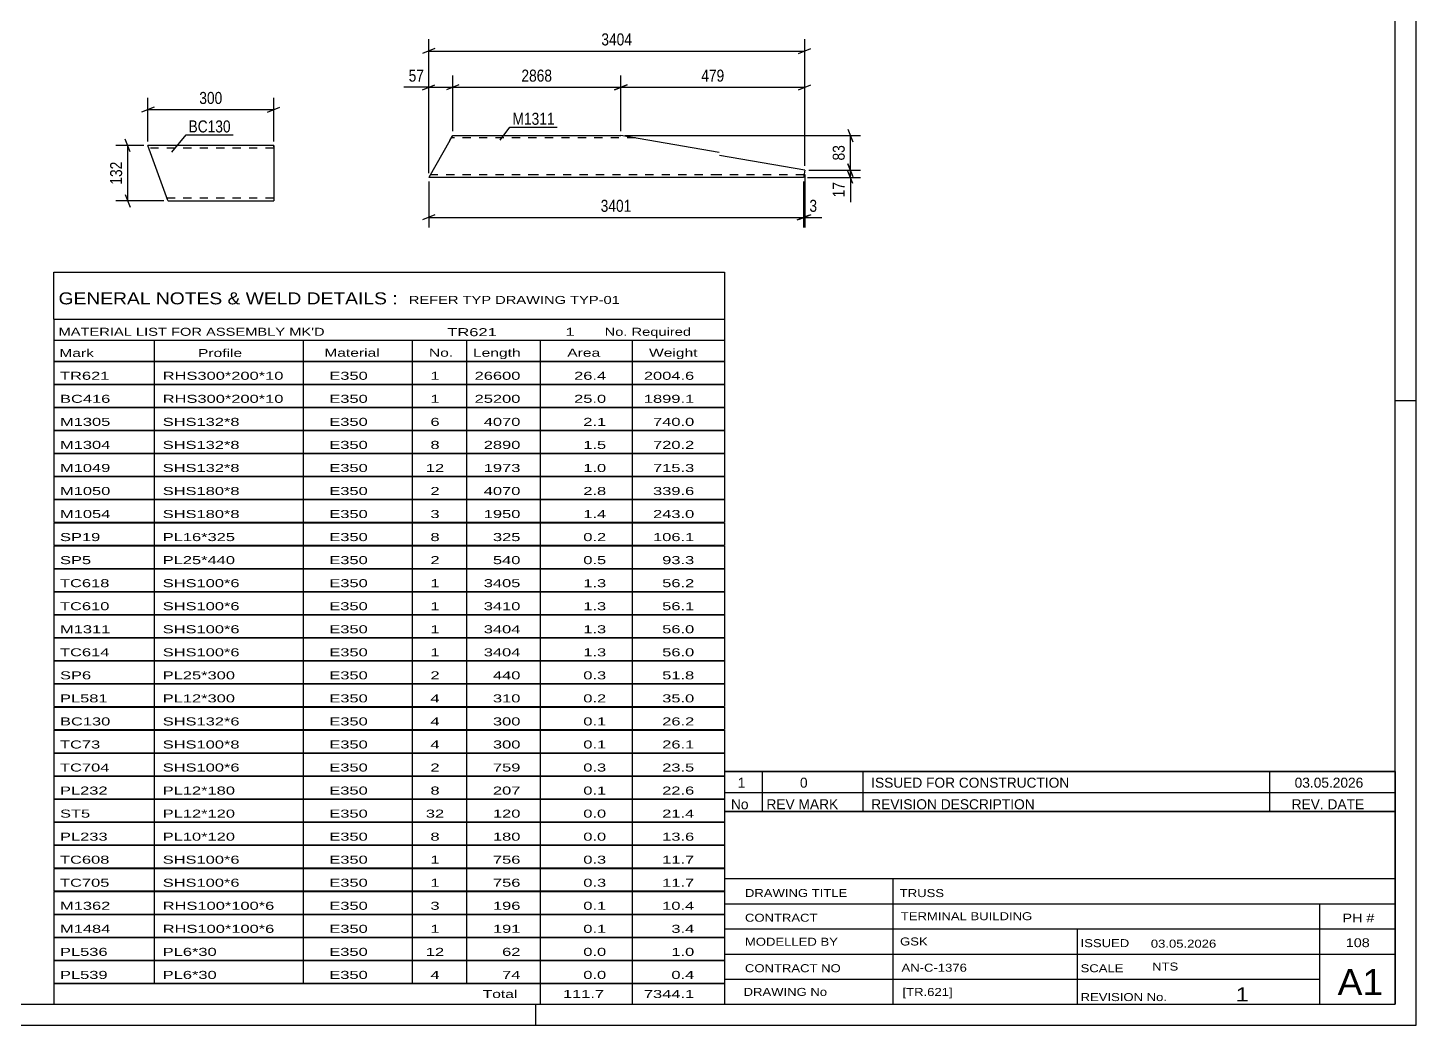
# Model space of a CAD drawing. Header units: millimetres. Extents: x 0 to 1189, y 0 to 841.
# Drawn here: x 857.8 to 1189, y 0 to 238.1 of the extents above; entities that cross this region are included whole.
import ezdxf

# ---------------------------------------------------------------- set-up
doc = ezdxf.new("R2010")
doc.units = ezdxf.units.MM
doc.linetypes.add('DXK_LINE_DOT2', pattern=[3.9198, 1.9599, -1.9599])
doc.styles.add('Arial Narrow', font='ARIALN.TTF', dxfattribs={"height": 0.2})

# ---------------------------------------------------------------- blocks, each defined once
blk = doc.blocks.new('Unknown-814734972-38574')
at = {"color": 7, "linetype": 'Continuous'}
for p, q in [((1024, 51.05), (1024, 5)), ((1024, 51.05), (1184, 51.05)), ((1184, 51), (1184, 5)), ((1024, 35), (1184, 35)), ((1064.14, 35), (1064.14, 5)), ((1024, 29), (1184, 29)), ((1166, 5.05), (1166, 29.05)), ((1024, 23), (1184, 23)), ((1108.14, 23), (1108.14, 5)), ((1024, 17), (1184, 17)), ((1024, 11), (1166, 11)), ((1024, 5), (1184, 5))]:
    blk.add_line(p, q, dxfattribs=at)
at = {"color": 7, "style": 'Arial Narrow'}
for s, height, width, p in [('DRAWING TITLE', 1.9089, 1.425378, (1028.88, 30.61)), ('TRUSS ', 1.909, 1.425378, (1065.81, 30.59)), ('CONTRACT', 1.909, 1.425378, (1028.88, 24.71)), ('TERMINAL BUILDING', 1.9089, 1.425378, (1066.06, 25.07)), ('MODELLED BY', 1.9089, 1.425378, (1028.88, 18.98)), ('GSK', 1.909, 1.425378, (1065.88, 19.04)), ('ISSUED', 1.909, 1.425378, (1108.94, 18.64)), ('03.05.2026', 1.909, 1.425378, (1125.69, 18.52)), ('CONTRACT NO', 1.9089, 1.425378, (1028.88, 12.66)), ('AN-C-1376', 1.909, 1.425378, (1066.23, 12.78)), ('SCALE', 1.909, 1.425378, (1108.94, 12.65)), ('A1', 6.204, 1.25, (1170.24, 7.2)), ('DRAWING No', 1.909, 1.425378, (1028.56, 7)), ('[TR.621]', 1.909, 1.425378, (1066.46, 6.99)), ('REVISION No.', 1.9089, 1.425378, (1108.94, 5.77)), ('1', 3.34, 1.5, (1145.91, 5.68))]:
    blk.add_text(s, height=height, dxfattribs=dict(at, width=width)).set_placement(p)
at = {"color": 7, "linetype": 'Continuous', "style": 'Arial Narrow'}
for s, height, width, p in [('PH #', 2.1, 1.42538, (1171.4, 24.55)), ('108', 2.1, 1.42538, (1172.19, 18.65)), ('NTS', 1.909, 1.425378, (1126, 13.05))]:
    blk.add_text(s, height=height, dxfattribs=dict(at, width=width)).set_placement(p)
blk = doc.blocks.new('Unknown-814734972-1132')
at = {"color": 5, "linetype": 'Continuous'}
for p, q in [((1189, 0), (1189, 841)), ((1184, 5), (1184, 836)), ((1189, 149), (1184, 149)), ((5, 5), (1184, 5)), ((979, 0), (979, 5)), ((0, 0), (1189, 0))]:
    blk.add_line(p, q, dxfattribs=at)
blk = doc.blocks.new('Unknown-814734972-38575')
at = {"color": 7, "linetype": 'Continuous'}
for p, q in [((1024, 60.55), (1184, 60.55)), ((1184, 60.55), (1024, 60.55)), ((1024, 60.55), (1024, 55.55)), ((1033, 60.55), (1033, 55.55)), ((1057, 60.55), (1057, 55.55)), ((1154, 60.55), (1154, 55.55)), ((1184, 60.55), (1184, 55.55)), ((1024, 55.55), (1184, 55.55)), ((1024, 55.55), (1024, 51.05)), ((1024, 55.55), (1184, 55.55)), ((1033, 55.55), (1033, 51.05)), ((1057, 55.55), (1057, 51.05)), ((1154, 55.55), (1154, 51.05)), ((1184, 55.55), (1184, 51.05)), ((1184, 51.05), (1024, 51.05))]:
    blk.add_line(p, q, dxfattribs=at)
at = {"color": 7, "linetype": 'Continuous', "style": 'Arial Narrow'}
for s, height, width, p in [('1', 2.39, 1.196471, (1027.16, 56.7)), ('0', 2.39, 1.196471, (1042, 56.7)), ('ISSUED FOR CONSTRUCTION', 2.3861, 1.196471, (1059, 56.7)), ('03.05.2026', 2.386, 1.196471, (1160, 56.7)), ('No', 2.386, 1.2, (1025.54, 51.55)), ('REV MARK', 2.386, 1.2, (1034, 51.55)), ('REVISION DESCRIPTION', 2.3861, 1.2, (1059, 51.55)), ('REV. DATE', 2.386, 1.2, (1159.28, 51.55))]:
    blk.add_text(s, height=height, dxfattribs=dict(at, width=width)).set_placement(p)
blk = doc.blocks.new('Unknown-814734972-38576')
at = {"color": 7, "linetype": 'Continuous'}
for p, q in [((864, 179.75), (1024, 179.75)), ((864, 168.5), (864, 179.75)), ((1024, 179.75), (1024, 168.5)), ((864, 168.5), (1024, 168.5)), ((864, 168.5), (864, 163.5)), ((1024, 168.5), (1024, 163.5)), ((864, 163.5), (1024, 163.5)), ((864, 163.5), (864, 158.5)), ((888, 163.5), (888, 158.5)), ((923.5, 163.5), (923.5, 158.5)), ((949.5, 163.5), (949.5, 158.5)), ((962.5, 163.5), (962.5, 158.5)), ((980, 163.5), (980, 158.5)), ((1002, 163.5), (1002, 158.5)), ((1024, 163.5), (1024, 158.5)), ((864, 158.5), (1024, 158.5)), ((864, 158.45), (864, 153.05)), ((864, 158.45), (1024, 158.45)), ((888, 158.5), (888, 153)), ((923.5, 158.5), (923.5, 153)), ((949.5, 158.5), (949.5, 153)), ((962.5, 158.5), (962.5, 153)), ((980, 158.5), (980, 153)), ((1002, 158.5), (1002, 153)), ((1024, 158.45), (1024, 153.05)), ((864, 153.05), (1024, 153.05)), ((864, 152.95), (864, 147.55)), ((864, 152.95), (1024, 152.95)), ((888, 153), (888, 147.5)), ((923.5, 153), (923.5, 147.5)), ((949.5, 153), (949.5, 147.5)), ((962.5, 153), (962.5, 147.5)), ((980, 153), (980, 147.5)), ((1002, 153), (1002, 147.5)), ((1024, 152.95), (1024, 147.55)), ((864, 147.55), (1024, 147.55)), ((864, 147.45), (864, 142.05)), ((864, 147.45), (1024, 147.45)), ((888, 147.5), (888, 142)), ((923.5, 147.5), (923.5, 142)), ((949.5, 147.5), (949.5, 142)), ((962.5, 147.5), (962.5, 142)), ((980, 147.5), (980, 142)), ((1002, 147.5), (1002, 142)), ((1024, 147.45), (1024, 142.05)), ((864, 142.05), (1024, 142.05)), ((864, 141.95), (864, 136.55)), ((864, 141.95), (1024, 141.95)), ((888, 142), (888, 136.5)), ((923.5, 142), (923.5, 136.5)), ((949.5, 142), (949.5, 136.5)), ((962.5, 142), (962.5, 136.5)), ((980, 142), (980, 136.5)), ((1002, 142), (1002, 136.5)), ((1024, 141.95), (1024, 136.55)), ((864, 136.55), (1024, 136.55)), ((864, 136.45), (864, 131.05)), ((864, 136.45), (1024, 136.45)), ((888, 136.5), (888, 131)), ((923.5, 136.5), (923.5, 131)), ((949.5, 136.5), (949.5, 131)), ((962.5, 136.5), (962.5, 131)), ((980, 136.5), (980, 131)), ((1002, 136.5), (1002, 131)), ((1024, 136.45), (1024, 131.05)), ((864, 131.05), (1024, 131.05)), ((864, 130.95), (864, 125.55)), ((864, 130.95), (1024, 130.95)), ((888, 131), (888, 125.5)), ((923.5, 131), (923.5, 125.5)), ((949.5, 131), (949.5, 125.5)), ((962.5, 131), (962.5, 125.5)), ((980, 131), (980, 125.5)), ((1002, 131), (1002, 125.5)), ((1024, 130.95), (1024, 125.55)), ((864, 125.55), (1024, 125.55)), ((864, 125.45), (864, 120.05)), ((864, 125.45), (1024, 125.45)), ((888, 125.5), (888, 120)), ((923.5, 125.5), (923.5, 120)), ((949.5, 125.5), (949.5, 120)), ((962.5, 125.5), (962.5, 120)), ((980, 125.5), (980, 120)), ((1002, 125.5), (1002, 120)), ((1024, 125.45), (1024, 120.05)), ((864, 120.05), (1024, 120.05)), ((864, 119.95), (864, 114.55)), ((864, 119.95), (1024, 119.95)), ((888, 120), (888, 114.5)), ((923.5, 120), (923.5, 114.5)), ((949.5, 120), (949.5, 114.5)), ((962.5, 120), (962.5, 114.5)), ((980, 120), (980, 114.5)), ((1002, 120), (1002, 114.5)), ((1024, 119.95), (1024, 114.55)), ((864, 114.55), (1024, 114.55)), ((864, 114.45), (864, 109.05)), ((864, 114.45), (1024, 114.45)), ((888, 114.5), (888, 109)), ((923.5, 114.5), (923.5, 109)), ((949.5, 114.5), (949.5, 109)), ((962.5, 114.5), (962.5, 109)), ((980, 114.5), (980, 109)), ((1002, 114.5), (1002, 109)), ((1024, 114.45), (1024, 109.05)), ((864, 109.05), (1024, 109.05)), ((864, 108.95), (864, 103.55)), ((864, 108.95), (1024, 108.95)), ((888, 109), (888, 103.5)), ((923.5, 109), (923.5, 103.5)), ((949.5, 109), (949.5, 103.5)), ((962.5, 109), (962.5, 103.5)), ((980, 109), (980, 103.5)), ((1002, 109), (1002, 103.5)), ((1024, 108.95), (1024, 103.55)), ((864, 103.55), (1024, 103.55)), ((864, 103.45), (864, 98.05)), ((864, 103.45), (1024, 103.45)), ((888, 103.5), (888, 98)), ((923.5, 103.5), (923.5, 98)), ((949.5, 103.5), (949.5, 98)), ((962.5, 103.5), (962.5, 98)), ((980, 103.5), (980, 98)), ((1002, 103.5), (1002, 98)), ((1024, 103.45), (1024, 98.05)), ((864, 98.05), (1024, 98.05)), ((864, 97.95), (864, 92.55)), ((864, 97.95), (1024, 97.95)), ((888, 98), (888, 92.5)), ((923.5, 98), (923.5, 92.5)), ((949.5, 98), (949.5, 92.5)), ((962.5, 98), (962.5, 92.5)), ((980, 98), (980, 92.5)), ((1002, 98), (1002, 92.5)), ((1024, 97.95), (1024, 92.55)), ((864, 92.55), (1024, 92.55)), ((864, 92.45), (864, 87.05)), ((864, 92.45), (1024, 92.45)), ((888, 92.5), (888, 87)), ((923.5, 92.5), (923.5, 87)), ((949.5, 92.5), (949.5, 87)), ((962.5, 92.5), (962.5, 87)), ((980, 92.5), (980, 87)), ((1002, 92.5), (1002, 87)), ((1024, 92.45), (1024, 87.05)), ((864, 87.05), (1024, 87.05)), ((864, 86.95), (864, 81.55)), ((864, 86.95), (1024, 86.95)), ((888, 87), (888, 81.5)), ((923.5, 87), (923.5, 81.5)), ((949.5, 87), (949.5, 81.5)), ((962.5, 87), (962.5, 81.5)), ((980, 87), (980, 81.5)), ((1002, 87), (1002, 81.5)), ((1024, 86.95), (1024, 81.55)), ((864, 81.55), (1024, 81.55)), ((864, 81.45), (864, 76.05)), ((864, 81.45), (1024, 81.45)), ((888, 81.5), (888, 76)), ((923.5, 81.5), (923.5, 76)), ((949.5, 81.5), (949.5, 76)), ((962.5, 81.5), (962.5, 76)), ((980, 81.5), (980, 76)), ((1002, 81.5), (1002, 76)), ((1024, 81.45), (1024, 76.05)), ((864, 76.05), (1024, 76.05)), ((864, 75.95), (864, 70.55)), ((864, 75.95), (1024, 75.95)), ((888, 76), (888, 70.5)), ((923.5, 76), (923.5, 70.5)), ((949.5, 76), (949.5, 70.5)), ((962.5, 76), (962.5, 70.5)), ((980, 76), (980, 70.5)), ((1002, 76), (1002, 70.5)), ((1024, 75.95), (1024, 70.55)), ((864, 70.55), (1024, 70.55)), ((864, 70.45), (864, 65.05)), ((864, 70.45), (1024, 70.45)), ((888, 70.5), (888, 65)), ((923.5, 70.5), (923.5, 65)), ((949.5, 70.5), (949.5, 65)), ((962.5, 70.5), (962.5, 65)), ((980, 70.5), (980, 65)), ((1002, 70.5), (1002, 65)), ((1024, 70.45), (1024, 65.05)), ((864, 65.05), (1024, 65.05)), ((864, 64.95), (864, 59.55)), ((864, 64.95), (1024, 64.95)), ((888, 65), (888, 59.5)), ((923.5, 65), (923.5, 59.5)), ((949.5, 65), (949.5, 59.5)), ((962.5, 65), (962.5, 59.5)), ((980, 65), (980, 59.5)), ((1002, 65), (1002, 59.5)), ((1024, 64.95), (1024, 59.55)), ((864, 59.55), (1024, 59.55)), ((864, 59.45), (864, 54.05)), ((864, 59.45), (1024, 59.45)), ((888, 59.5), (888, 54)), ((923.5, 59.5), (923.5, 54)), ((949.5, 59.5), (949.5, 54)), ((962.5, 59.5), (962.5, 54)), ((980, 59.5), (980, 54)), ((1002, 59.5), (1002, 54)), ((1024, 59.45), (1024, 54.05)), ((864, 54.05), (1024, 54.05)), ((864, 53.95), (864, 48.55)), ((864, 53.95), (1024, 53.95)), ((888, 54), (888, 48.5)), ((923.5, 54), (923.5, 48.5)), ((949.5, 54), (949.5, 48.5)), ((962.5, 54), (962.5, 48.5)), ((980, 54), (980, 48.5)), ((1002, 54), (1002, 48.5)), ((1024, 53.95), (1024, 48.55)), ((864, 48.55), (1024, 48.55)), ((864, 48.45), (864, 43.05)), ((864, 48.45), (1024, 48.45)), ((888, 48.5), (888, 43)), ((923.5, 48.5), (923.5, 43)), ((949.5, 48.5), (949.5, 43)), ((962.5, 48.5), (962.5, 43)), ((980, 48.5), (980, 43)), ((1002, 48.5), (1002, 43)), ((1024, 48.45), (1024, 43.05)), ((864, 43.05), (1024, 43.05)), ((864, 42.95), (864, 37.55)), ((864, 42.95), (1024, 42.95)), ((888, 43), (888, 37.5)), ((923.5, 43), (923.5, 37.5)), ((949.5, 43), (949.5, 37.5)), ((962.5, 43), (962.5, 37.5)), ((980, 43), (980, 37.5)), ((1002, 43), (1002, 37.5)), ((1024, 42.95), (1024, 37.55)), ((864, 37.55), (1024, 37.55)), ((864, 37.45), (864, 32.05)), ((864, 37.45), (1024, 37.45)), ((888, 37.5), (888, 32)), ((923.5, 37.5), (923.5, 32)), ((949.5, 37.5), (949.5, 32)), ((962.5, 37.5), (962.5, 32)), ((980, 37.5), (980, 32)), ((1002, 37.5), (1002, 32)), ((1024, 37.45), (1024, 32.05)), ((864, 32.05), (1024, 32.05)), ((864, 31.95), (864, 26.55)), ((864, 31.95), (1024, 31.95)), ((888, 32), (888, 26.5)), ((923.5, 32), (923.5, 26.5)), ((949.5, 32), (949.5, 26.5)), ((962.5, 32), (962.5, 26.5)), ((980, 32), (980, 26.5)), ((1002, 32), (1002, 26.5)), ((1024, 31.95), (1024, 26.55)), ((864, 26.55), (1024, 26.55)), ((888, 26.5), (888, 21)), ((923.5, 26.5), (923.5, 21)), ((949.5, 26.5), (949.5, 21)), ((962.5, 26.5), (962.5, 21)), ((980, 26.5), (980, 21)), ((1002, 26.5), (1002, 21)), ((864, 26.45), (864, 21.05)), ((864, 26.45), (1024, 26.45)), ((1024, 26.45), (1024, 21.05)), ((864, 21.05), (1024, 21.05)), ((864, 20.95), (864, 15.55)), ((864, 20.95), (1024, 20.95)), ((888, 21), (888, 15.5)), ((923.5, 21), (923.5, 15.5)), ((949.5, 21), (949.5, 15.5)), ((962.5, 21), (962.5, 15.5)), ((980, 21), (980, 15.5)), ((1002, 21), (1002, 15.5)), ((1024, 20.95), (1024, 15.55)), ((864, 15.55), (1024, 15.55)), ((864, 15.45), (864, 10.05)), ((864, 15.45), (1024, 15.45)), ((888, 15.5), (888, 10)), ((923.5, 15.5), (923.5, 10)), ((949.5, 15.5), (949.5, 10)), ((962.5, 15.5), (962.5, 10)), ((980, 15.5), (980, 10)), ((1002, 15.5), (1002, 10)), ((1024, 15.45), (1024, 10.05)), ((864, 10.05), (1024, 10.05)), ((864, 10), (1024, 10)), ((864, 10), (864, 5)), ((980, 10), (980, 5)), ((1002, 10), (1002, 5)), ((1024, 10), (1024, 5)), ((864, 5), (1024, 5))]:
    blk.add_line(p, q, dxfattribs=at)
at = {"color": 7, "style": 'Arial Narrow'}
for s, height, width, p in [('GENERAL NOTES & WELD DETAILS :', 2.8633, 1.4, (865.15, 172.06)), ('REFER TYP DRAWING TYP-01', 1.9089, 1.6, (948.7, 172.16)), ("MATERIAL LIST FOR ASSEMBLY MK'D", 1.9089, 1.6, (865.15, 164.56)), ('TR621', 1.909, 1.794707, (957.9, 164.47)), ('1', 1.91, 1.794707, (986.08, 164.56)), ('No. Required', 1.9089, 1.6, (995.41, 164.56)), ('Mark', 1.909, 1.7, (865.34, 159.5)), ('Profile', 1.909, 1.7, (898.41, 159.5)), ('Material', 1.909, 1.7, (928.54, 159.56)), ('No.', 1.909, 1.7, (953.5, 159.56)), ('Length', 1.909, 1.7, (964, 159.56)), ('Area', 1.909, 1.7, (986.5, 159.56)), ('Weight', 1.909, 1.7, (1006, 159.56))]:
    blk.add_text(s, height=height, dxfattribs=dict(at, width=width)).set_placement(p)
at = {"color": 7, "linetype": 'Continuous', "style": 'Arial Narrow'}
for s, height, width, p in [('TR621', 1.909, 1.794707, (865.5, 154.06)), ('RHS300*200*10', 1.9089, 1.794707, (890, 154.06)), ('E350', 1.909, 1.794707, (929.74, 154.06)), ('1', 1.91, 1.794707, (953.86, 154.06)), ('26600', 1.909, 1.794707, (964.4, 154.06)), ('26.4', 1.909, 1.794707, (988.13, 154.06)), ('2004.6', 1.909, 1.794707, (1004.77, 154.06)), ('BC416', 1.909, 1.794707, (865.5, 148.56)), ('RHS300*200*10', 1.9089, 1.794707, (890, 148.56)), ('E350', 1.909, 1.794707, (929.74, 148.56)), ('1', 1.91, 1.794707, (953.86, 148.56)), ('25200', 1.909, 1.794707, (964.4, 148.56)), ('25.0', 1.909, 1.794707, (988.13, 148.56)), ('1899.1', 1.909, 1.794707, (1004.77, 148.56)), ('M1305', 1.909, 1.794707, (865.5, 143.06)), ('SHS132*8', 1.909, 1.794707, (890, 143.06)), ('E350', 1.909, 1.794707, (929.74, 143.06)), ('6', 1.91, 1.794707, (953.86, 143.06)), ('4070', 1.909, 1.794707, (966.58, 143.06)), ('2.1', 1.909, 1.794707, (990.32, 143.06)), ('740.0', 1.909, 1.794707, (1006.96, 143.06)), ('M1304', 1.909, 1.794707, (865.5, 137.56)), ('SHS132*8', 1.909, 1.794707, (890, 137.56)), ('E350', 1.909, 1.794707, (929.74, 137.56)), ('8', 1.91, 1.794707, (953.86, 137.56)), ('2890', 1.909, 1.794707, (966.58, 137.56)), ('1.5', 1.909, 1.794707, (990.32, 137.56)), ('720.2', 1.909, 1.794707, (1006.96, 137.56)), ('M1049', 1.909, 1.794707, (865.5, 132.06)), ('SHS132*8', 1.909, 1.794707, (890, 132.06)), ('E350', 1.909, 1.794707, (929.74, 132.06)), ('12', 1.909, 1.794707, (952.76, 132.06)), ('1973', 1.909, 1.794707, (966.58, 132.06)), ('1.0', 1.909, 1.794707, (990.32, 132.06)), ('715.3', 1.909, 1.794707, (1006.96, 132.06)), ('M1050', 1.909, 1.794707, (865.5, 126.56)), ('SHS180*8', 1.909, 1.794707, (890, 126.56)), ('E350', 1.909, 1.794707, (929.74, 126.56)), ('2', 1.91, 1.794707, (953.86, 126.56)), ('4070', 1.909, 1.794707, (966.58, 126.56)), ('2.8', 1.909, 1.794707, (990.32, 126.56)), ('339.6', 1.909, 1.794707, (1006.96, 126.56)), ('M1054', 1.909, 1.794707, (865.5, 121.06)), ('SHS180*8', 1.909, 1.794707, (890, 121.06)), ('E350', 1.909, 1.794707, (929.74, 121.06)), ('3', 1.91, 1.794707, (953.86, 121.06)), ('1950', 1.909, 1.794707, (966.58, 121.06)), ('1.4', 1.909, 1.794707, (990.32, 121.06)), ('243.0', 1.909, 1.794707, (1006.96, 121.06)), ('SP19', 1.909, 1.794707, (865.5, 115.56)), ('PL16*325', 1.909, 1.794707, (890, 115.56)), ('E350', 1.909, 1.794707, (929.74, 115.56)), ('8', 1.91, 1.794707, (953.86, 115.56)), ('325', 1.909, 1.794707, (968.77, 115.56)), ('0.2', 1.909, 1.794707, (990.32, 115.56)), ('106.1', 1.909, 1.794707, (1006.96, 115.56)), ('SP5', 1.909, 1.794707, (865.5, 110.06)), ('PL25*440', 1.909, 1.794707, (890, 110.06)), ('E350', 1.909, 1.794707, (929.74, 110.06)), ('2', 1.91, 1.794707, (953.86, 110.06)), ('540', 1.909, 1.794707, (968.77, 110.06)), ('0.5', 1.909, 1.794707, (990.32, 110.06)), ('93.3', 1.909, 1.794707, (1009.14, 110.06)), ('TC618', 1.909, 1.794707, (865.5, 104.56)), ('SHS100*6', 1.909, 1.794707, (890, 104.56)), ('E350', 1.909, 1.794707, (929.74, 104.56)), ('1', 1.91, 1.794707, (953.86, 104.56)), ('3405', 1.909, 1.794707, (966.58, 104.56)), ('1.3', 1.909, 1.794707, (990.32, 104.56)), ('56.2', 1.909, 1.794707, (1009.14, 104.56)), ('TC610', 1.909, 1.794707, (865.5, 99.06)), ('SHS100*6', 1.909, 1.794707, (890, 99.06)), ('E350', 1.909, 1.794707, (929.74, 99.06)), ('1', 1.91, 1.794707, (953.86, 99.06)), ('3410', 1.909, 1.794707, (966.58, 99.06)), ('1.3', 1.909, 1.794707, (990.32, 99.06)), ('56.1', 1.909, 1.794707, (1009.14, 99.06)), ('M1311', 1.909, 1.794707, (865.5, 93.56)), ('SHS100*6', 1.909, 1.794707, (890, 93.56)), ('E350', 1.909, 1.794707, (929.74, 93.56)), ('1', 1.91, 1.794707, (953.86, 93.56)), ('3404', 1.909, 1.794707, (966.58, 93.56)), ('1.3', 1.909, 1.794707, (990.32, 93.56)), ('56.0', 1.909, 1.794707, (1009.14, 93.56)), ('TC614', 1.909, 1.794707, (865.5, 88.06)), ('SHS100*6', 1.909, 1.794707, (890, 88.06)), ('E350', 1.909, 1.794707, (929.74, 88.06)), ('1', 1.91, 1.794707, (953.86, 88.06)), ('3404', 1.909, 1.794707, (966.58, 88.06)), ('1.3', 1.909, 1.794707, (990.32, 88.06)), ('56.0', 1.909, 1.794707, (1009.14, 88.06)), ('SP6', 1.909, 1.794707, (865.5, 82.56)), ('PL25*300', 1.909, 1.794707, (890, 82.56)), ('E350', 1.909, 1.794707, (929.74, 82.56)), ('2', 1.91, 1.794707, (953.86, 82.56)), ('440', 1.909, 1.794707, (968.77, 82.56)), ('0.3', 1.909, 1.794707, (990.32, 82.56)), ('51.8', 1.909, 1.794707, (1009.14, 82.56)), ('PL581', 1.909, 1.794707, (865.5, 77.06)), ('PL12*300', 1.909, 1.794707, (890, 77.06)), ('E350', 1.909, 1.794707, (929.74, 77.06)), ('4', 1.91, 1.794707, (953.86, 77.06)), ('310', 1.909, 1.794707, (968.77, 77.06)), ('0.2', 1.909, 1.794707, (990.32, 77.06)), ('35.0', 1.909, 1.794707, (1009.14, 77.06)), ('BC130', 1.909, 1.794707, (865.5, 71.56)), ('SHS132*6', 1.909, 1.794707, (890, 71.56)), ('E350', 1.909, 1.794707, (929.74, 71.56)), ('4', 1.91, 1.794707, (953.86, 71.56)), ('300', 1.909, 1.794707, (968.77, 71.56)), ('0.1', 1.909, 1.794707, (990.32, 71.56)), ('26.2', 1.909, 1.794707, (1009.14, 71.56)), ('TC73', 1.909, 1.794707, (865.5, 66.06)), ('SHS100*8', 1.909, 1.794707, (890, 66.06)), ('E350', 1.909, 1.794707, (929.74, 66.06)), ('4', 1.91, 1.794707, (953.86, 66.06)), ('300', 1.909, 1.794707, (968.77, 66.06)), ('0.1', 1.909, 1.794707, (990.32, 66.06)), ('26.1', 1.909, 1.794707, (1009.14, 66.06)), ('TC704', 1.909, 1.794707, (865.5, 60.56)), ('SHS100*6', 1.909, 1.794707, (890, 60.56)), ('E350', 1.909, 1.794707, (929.74, 60.56)), ('2', 1.91, 1.794707, (953.86, 60.56)), ('759', 1.909, 1.794707, (968.77, 60.56)), ('0.3', 1.909, 1.794707, (990.32, 60.56)), ('23.5', 1.909, 1.794707, (1009.14, 60.56)), ('PL232', 1.909, 1.794707, (865.5, 55.06)), ('PL12*180', 1.909, 1.794707, (890, 55.06)), ('E350', 1.909, 1.794707, (929.74, 55.06)), ('8', 1.91, 1.794707, (953.86, 55.06)), ('207', 1.909, 1.794707, (968.77, 55.06)), ('0.1', 1.909, 1.794707, (990.32, 55.06)), ('22.6', 1.909, 1.794707, (1009.14, 55.06)), ('ST5', 1.909, 1.794707, (865.5, 49.56)), ('PL12*120', 1.909, 1.794707, (890, 49.56)), ('E350', 1.909, 1.794707, (929.74, 49.56)), ('32', 1.909, 1.794707, (952.76, 49.56)), ('120', 1.909, 1.794707, (968.77, 49.56)), ('0.0', 1.909, 1.794707, (990.32, 49.56)), ('21.4', 1.909, 1.794707, (1009.14, 49.56)), ('PL233', 1.909, 1.794707, (865.5, 44.06)), ('PL10*120', 1.909, 1.794707, (890, 44.06)), ('E350', 1.909, 1.794707, (929.74, 44.06)), ('8', 1.91, 1.794707, (953.86, 44.06)), ('180', 1.909, 1.794707, (968.77, 44.06)), ('0.0', 1.909, 1.794707, (990.32, 44.06)), ('13.6', 1.909, 1.794707, (1009.14, 44.06)), ('TC608', 1.909, 1.794707, (865.5, 38.56)), ('SHS100*6', 1.909, 1.794707, (890, 38.56)), ('E350', 1.909, 1.794707, (929.74, 38.56)), ('1', 1.91, 1.794707, (953.86, 38.56)), ('756', 1.909, 1.794707, (968.77, 38.56)), ('0.3', 1.909, 1.794707, (990.32, 38.56)), ('11.7', 1.909, 1.794707, (1009.14, 38.56)), ('TC705', 1.909, 1.794707, (865.5, 33.06)), ('SHS100*6', 1.909, 1.794707, (890, 33.06)), ('E350', 1.909, 1.794707, (929.74, 33.06)), ('1', 1.91, 1.794707, (953.86, 33.06)), ('756', 1.909, 1.794707, (968.77, 33.06)), ('0.3', 1.909, 1.794707, (990.32, 33.06)), ('11.7', 1.909, 1.794707, (1009.14, 33.06)), ('M1362', 1.909, 1.794707, (865.5, 27.56)), ('RHS100*100*6', 1.9089, 1.794707, (890, 27.56)), ('E350', 1.909, 1.794707, (929.74, 27.56)), ('3', 1.91, 1.794707, (953.86, 27.56)), ('196', 1.909, 1.794707, (968.77, 27.56)), ('0.1', 1.909, 1.794707, (990.32, 27.56)), ('10.4', 1.909, 1.794707, (1009.14, 27.56)), ('M1484', 1.909, 1.794707, (865.5, 22.06)), ('RHS100*100*6', 1.9089, 1.794707, (890, 22.06)), ('E350', 1.909, 1.794707, (929.74, 22.06)), ('1', 1.91, 1.794707, (953.86, 22.06)), ('191', 1.909, 1.794707, (968.77, 22.06)), ('0.1', 1.909, 1.794707, (990.32, 22.06)), ('3.4', 1.909, 1.794707, (1011.33, 22.06)), ('PL536', 1.909, 1.794707, (865.5, 16.56)), ('PL6*30', 1.909, 1.794707, (890, 16.56)), ('E350', 1.909, 1.794707, (929.74, 16.56)), ('12', 1.909, 1.794707, (952.76, 16.56)), ('62', 1.909, 1.794707, (970.96, 16.56)), ('0.0', 1.909, 1.794707, (990.32, 16.56)), ('1.0', 1.909, 1.794707, (1011.33, 16.56)), ('PL539', 1.909, 1.794707, (865.5, 11.06)), ('PL6*30', 1.909, 1.794707, (890, 11.06)), ('E350', 1.909, 1.794707, (929.74, 11.06)), ('4', 1.91, 1.794707, (953.86, 11.06)), ('74', 1.909, 1.794707, (970.96, 11.06)), ('0.0', 1.909, 1.794707, (990.32, 11.06)), ('0.4', 1.909, 1.794707, (1011.33, 11.06)), ('Total', 1.909, 1.7, (966.33, 6.5)), ('111.7', 1.909, 1.794707, (985.46, 6.5)), ('7344.1', 1.909, 1.794707, (1004.77, 6.5))]:
    blk.add_text(s, height=height, dxfattribs=dict(at, width=width)).set_placement(p)
blk = doc.blocks.new('Part-814734972-36546 - 36545')
at = {"color": 2, "linetype": 'Continuous'}
for p, q in [((891.24, 196.86), (886.47, 209.97)), ((916.47, 209.97), (886.47, 209.97)), ((916.47, 209.97), (916.47, 209.88)), ((916.47, 209.88), (916.47, 196.77)), ((891.27, 196.77), (891.24, 196.86)), ((891.27, 196.77), (916.47, 196.77))]:
    blk.add_line(p, q, dxfattribs=at)
at = {"color": 7, "linetype": 'DXK_LINE_DOT2'}
for p, q in [((916.47, 209.37), (886.69, 209.37)), ((916.47, 209.62), (916.47, 209.97)), ((916.47, 197.37), (891.06, 197.37))]:
    blk.add_line(p, q, dxfattribs=at)
blk = doc.blocks.new('Part-814734972-35277 - 35276')
at = {"color": 2, "linetype": 'Continuous'}
for p, q in [((958.48, 211.17), (959.17, 212.37)), ((959.17, 212.37), (979.17, 212.37)), ((979.27, 212.37), (999.27, 212.37)), ((1022.74, 208.31), (999.27, 212.37)), ((958.48, 211.17), (953.44, 202.37)), ((1043.13, 204.09), (1022.84, 207.6)), ((979.17, 202.37), (953.44, 202.37)), ((1022.74, 202.37), (979.27, 202.37)), ((1042.84, 202.37), (1022.84, 202.37)), ((1043.13, 204.09), (1042.84, 202.37))]:
    blk.add_line(p, q, dxfattribs=at)
at = {"color": 7, "linetype": 'DXK_LINE_DOT2'}
for p, q in [((958.97, 212.02), (959.17, 212.37)), ((979.17, 211.77), (958.83, 211.77)), ((1002.74, 211.77), (979.27, 211.77)), ((979.17, 202.97), (953.78, 202.97)), ((1022.74, 202.97), (979.27, 202.97)), ((1042.94, 202.97), (1022.84, 202.97))]:
    blk.add_line(p, q, dxfattribs=at)
blk = doc.blocks.new('StraightDimension-814734972-36565 - 36545')
at = {"color": 7, "linetype": 'Continuous'}
for p, q in [((887.97, 219.14), (884.97, 217.94)), ((886.47, 210.97), (886.47, 221.39)), ((914.97, 217.94), (917.97, 219.14)), ((916.47, 210.97), (916.47, 221.39)), ((886.47, 218.54), (916.47, 218.54))]:
    blk.add_line(p, q, dxfattribs=at)
at = {"color": 0}
blk.add_wipeout([(904.81, 219.29), (904.81, 223.49), (898.13, 223.49), (898.13, 219.29)], dxfattribs=at)
at = {"color": 3, "style": 'Arial Narrow'}
blk.add_text('300', height=2.863, dxfattribs=at).set_placement((898.73, 219.89))
blk = doc.blocks.new('StraightDimension-814734972-36576 - 36545')
at = {"color": 7, "linetype": 'Continuous'}
for p, q in [((885.47, 209.97), (878.81, 209.97)), ((882.26, 208.47), (881.06, 211.47)), ((881.66, 196.77), (881.66, 209.97)), ((890.27, 196.77), (878.81, 196.77)), ((881.06, 198.27), (882.26, 195.27))]:
    blk.add_line(p, q, dxfattribs=at)
at = {"color": 0}
blk.add_wipeout([(880.91, 206.71), (876.71, 206.71), (876.71, 200.03), (880.91, 200.03)], dxfattribs=at)
at = {"color": 3, "style": 'Arial Narrow'}
blk.add_text('132', height=2.863, rotation=90.0002, dxfattribs=at).set_placement((880.31, 200.63))
blk = doc.blocks.new('StraightDimension-814734972-36169 - 35276')
at = {"color": 7, "linetype": 'Continuous'}
for p, q in [((1000.27, 212.37), (1056.42, 212.37)), ((1053.42, 213.87), (1054.62, 210.87)), ((1054.02, 204.09), (1054.02, 212.37)), ((1054.62, 202.59), (1053.42, 205.59)), ((1044.13, 204.09), (1056.42, 204.09))]:
    blk.add_line(p, q, dxfattribs=at)
at = {"color": 0}
blk.add_wipeout([(1053.27, 210.65), (1049.07, 210.65), (1049.07, 205.8), (1053.27, 205.8)], dxfattribs=at)
at = {"color": 3, "style": 'Arial Narrow'}
blk.add_text('83', height=2.863, rotation=90.0002, dxfattribs=at).set_placement((1052.67, 206.4))
blk = doc.blocks.new('StraightDimension-814734972-36273 - 35276')
at = {"color": 7, "linetype": 'Continuous'}
for p, q in [((953.44, 203.37), (953.44, 235.37)), ((1043.13, 205.09), (1043.13, 235.37)), ((954.94, 233.12), (951.94, 231.92)), ((953.44, 232.52), (1043.13, 232.52)), ((1041.63, 231.92), (1044.63, 233.12))]:
    blk.add_line(p, q, dxfattribs=at)
at = {"color": 0}
blk.add_wipeout([(1002.54, 233.27), (1002.54, 237.47), (994.03, 237.47), (994.03, 233.27)], dxfattribs=at)
at = {"color": 3, "style": 'Arial Narrow'}
blk.add_text('3404', height=2.863, dxfattribs=at).set_placement((994.63, 233.87))
blk = doc.blocks.new('StraightDimension-814734972-36142 - 35276')
at = {"color": 7, "linetype": 'Continuous'}
for p, q in [((1043.13, 203.09), (1043.13, 190.4)), ((1042.81, 201.37), (1042.81, 190.4)), ((1041.31, 192.2), (1044.31, 193.4)), ((1044.63, 193.4), (1041.63, 192.2)), ((1042.81, 192.8), (1043.13, 192.8))]:
    blk.add_line(p, q, dxfattribs=at)
at = {"color": 0}
blk.add_wipeout([(1046.69, 193.55), (1046.69, 197.75), (1043.66, 197.75), (1043.66, 193.55)], dxfattribs=at)
at = {"color": 7, "linetype": 'Continuous'}
blk.add_line((1043.13, 192.8), (1047.21, 192.8), dxfattribs=at)
blk.add_line((1043.13, 192.8), (1047.21, 192.8), dxfattribs=at)
at = {"color": 3, "style": 'Arial Narrow'}
blk.add_text('3', height=2.86, dxfattribs=at).set_placement((1044.26, 194.15))
blk = doc.blocks.new('StraightDimension-814734972-36045 - 35276')
at = {"color": 7, "linetype": 'Continuous'}
for p, q in [((953.44, 203.37), (953.44, 226.72)), ((959.17, 213.37), (959.17, 226.72)), ((951.94, 223.27), (954.94, 224.47)), ((953.44, 223.87), (959.17, 223.87)), ((960.67, 224.47), (957.67, 223.27))]:
    blk.add_line(p, q, dxfattribs=at)
at = {"color": 0}
blk.add_wipeout([(952.91, 224.62), (952.91, 228.82), (948.06, 228.82), (948.06, 224.62)], dxfattribs=at)
at = {"color": 7, "linetype": 'Continuous'}
blk.add_line((953.44, 223.87), (947.53, 223.87), dxfattribs=at)
blk.add_line((953.44, 223.87), (947.53, 223.87), dxfattribs=at)
at = {"color": 3, "style": 'Arial Narrow'}
blk.add_text('57', height=2.863, dxfattribs=at).set_placement((948.66, 225.22))
blk = doc.blocks.new('StraightDimension-814734972-36043 - 35276')
at = {"color": 7, "linetype": 'Continuous'}
for p, q in [((999.27, 213.37), (999.27, 226.72)), ((1043.13, 205.09), (1043.13, 226.72)), ((1000.77, 224.47), (997.77, 223.27)), ((999.27, 223.87), (1043.13, 223.87)), ((1041.63, 223.27), (1044.63, 224.47))]:
    blk.add_line(p, q, dxfattribs=at)
at = {"color": 0}
blk.add_wipeout([(1024.54, 224.62), (1024.54, 228.82), (1017.86, 228.82), (1017.86, 224.62)], dxfattribs=at)
at = {"color": 3, "style": 'Arial Narrow'}
blk.add_text('479', height=2.863, dxfattribs=at).set_placement((1018.46, 225.22))
blk = doc.blocks.new('StraightDimension-814734972-36044 - 35276')
at = {"color": 7, "linetype": 'Continuous'}
for p, q in [((959.17, 213.37), (959.17, 226.72)), ((999.27, 213.37), (999.27, 226.72)), ((960.67, 224.47), (957.67, 223.27)), ((959.17, 223.87), (999.27, 223.87)), ((997.77, 223.27), (1000.77, 224.47))]:
    blk.add_line(p, q, dxfattribs=at)
at = {"color": 0}
blk.add_wipeout([(983.48, 224.62), (983.48, 228.82), (974.96, 228.82), (974.96, 224.62)], dxfattribs=at)
at = {"color": 3, "style": 'Arial Narrow'}
blk.add_text('2868', height=2.863, dxfattribs=at).set_placement((975.56, 225.22))
blk = doc.blocks.new('StraightDimension-814734972-36143 - 35276')
at = {"color": 7, "linetype": 'Continuous'}
for p, q in [((953.44, 201.37), (953.44, 190.4)), ((1042.81, 201.37), (1042.81, 190.4)), ((954.94, 193.4), (951.94, 192.2)), ((953.44, 192.8), (1042.81, 192.8)), ((1041.31, 192.2), (1044.31, 193.4))]:
    blk.add_line(p, q, dxfattribs=at)
at = {"color": 0}
blk.add_wipeout([(1002.38, 193.55), (1002.38, 197.75), (993.87, 197.75), (993.87, 193.55)], dxfattribs=at)
at = {"color": 3, "style": 'Arial Narrow'}
blk.add_text('3401', height=2.863, dxfattribs=at).set_placement((994.47, 194.15))
blk = doc.blocks.new('StraightDimension-814734972-36170 - 35276')
at = {"color": 7, "linetype": 'Continuous'}
for p, q in [((1053.42, 205.59), (1054.62, 202.59)), ((1043.84, 202.37), (1056.42, 202.37)), ((1044.13, 204.09), (1056.42, 204.09)), ((1054.62, 200.87), (1053.42, 203.87)), ((1054.02, 202.37), (1054.02, 204.09))]:
    blk.add_line(p, q, dxfattribs=at)
at = {"color": 0}
blk.add_wipeout([(1053.27, 201.84), (1049.07, 201.84), (1049.07, 196.99), (1053.27, 196.99)], dxfattribs=at)
at = {"color": 7, "linetype": 'Continuous'}
blk.add_line((1054.02, 202.37), (1054.02, 196.46), dxfattribs=at)
blk.add_line((1054.02, 202.37), (1054.02, 196.46), dxfattribs=at)
at = {"color": 3, "style": 'Arial Narrow'}
blk.add_text('17', height=2.863, rotation=90.0002, dxfattribs=at).set_placement((1052.67, 197.59))
blk = doc.blocks.new('Mark-814734972-36554 - 36545')
at = {"color": 0}
blk.add_wipeout([(906.21, 213.1), (906.21, 216.1), (896.16, 216.1), (896.16, 213.1)], dxfattribs=at)
blk.add_wipeout([(906.21, 213.1), (906.21, 216.1), (896.16, 216.1), (896.16, 213.1)], dxfattribs=at)
at = {"color": 30, "linetype": 'Continuous'}
for p, q in [((892.21, 208.39), (895.56, 212.5)), ((895.56, 212.5), (906.81, 212.5))]:
    blk.add_line(p, q, dxfattribs=at)
at = {"color": 3, "style": 'Arial Narrow'}
blk.add_text('BC130', height=2.863, dxfattribs=at).set_placement((896.16, 213.1))
blk = doc.blocks.new('Mark-814734972-35298 - 35276')
at = {"color": 0}
blk.add_wipeout([(983.48, 214.92), (983.48, 217.92), (973.43, 217.92), (973.43, 214.92)], dxfattribs=at)
blk.add_wipeout([(983.48, 214.92), (983.48, 217.92), (973.43, 217.92), (973.43, 214.92)], dxfattribs=at)
at = {"color": 30, "linetype": 'Continuous'}
for p, q in [((970.47, 211.26), (972.83, 214.32)), ((972.83, 214.32), (984.08, 214.32))]:
    blk.add_line(p, q, dxfattribs=at)
at = {"color": 3, "style": 'Arial Narrow'}
blk.add_text('M1311', height=2.863, dxfattribs=at).set_placement((973.43, 214.92))

msp = doc.modelspace()

# ---------------------------------------------------------------- block references
for name in ['Unknown-814734972-1132', 'Part-814734972-35277 - 35276', 'Part-814734972-36546 - 36545', 'Unknown-814734972-38576', 'Unknown-814734972-38575', 'Unknown-814734972-38574']:
    msp.add_blockref(name, (0, 0))

# ---------------------------------------------------------------- next in the draw order: block references
for name in ['StraightDimension-814734972-36565 - 36545', 'StraightDimension-814734972-36169 - 35276']:
    msp.add_blockref(name, (0, 0))

# ---------------------------------------------------------------- next in the draw order: block references
for name in ['StraightDimension-814734972-36273 - 35276', 'Mark-814734972-36554 - 36545', 'StraightDimension-814734972-36576 - 36545']:
    msp.add_blockref(name, (0, 0))

# ---------------------------------------------------------------- next in the draw order: block references
for name in ['StraightDimension-814734972-36045 - 35276', 'StraightDimension-814734972-36043 - 35276', 'StraightDimension-814734972-36142 - 35276']:
    msp.add_blockref(name, (0, 0))

# ---------------------------------------------------------------- next in the draw order: block references
for name in ['StraightDimension-814734972-36044 - 35276', 'StraightDimension-814734972-36143 - 35276']:
    msp.add_blockref(name, (0, 0))

# ---------------------------------------------------------------- next in the draw order: block references
for name in ['Mark-814734972-35298 - 35276', 'StraightDimension-814734972-36170 - 35276']:
    msp.add_blockref(name, (0, 0))

doc.saveas('drawing.dxf')
